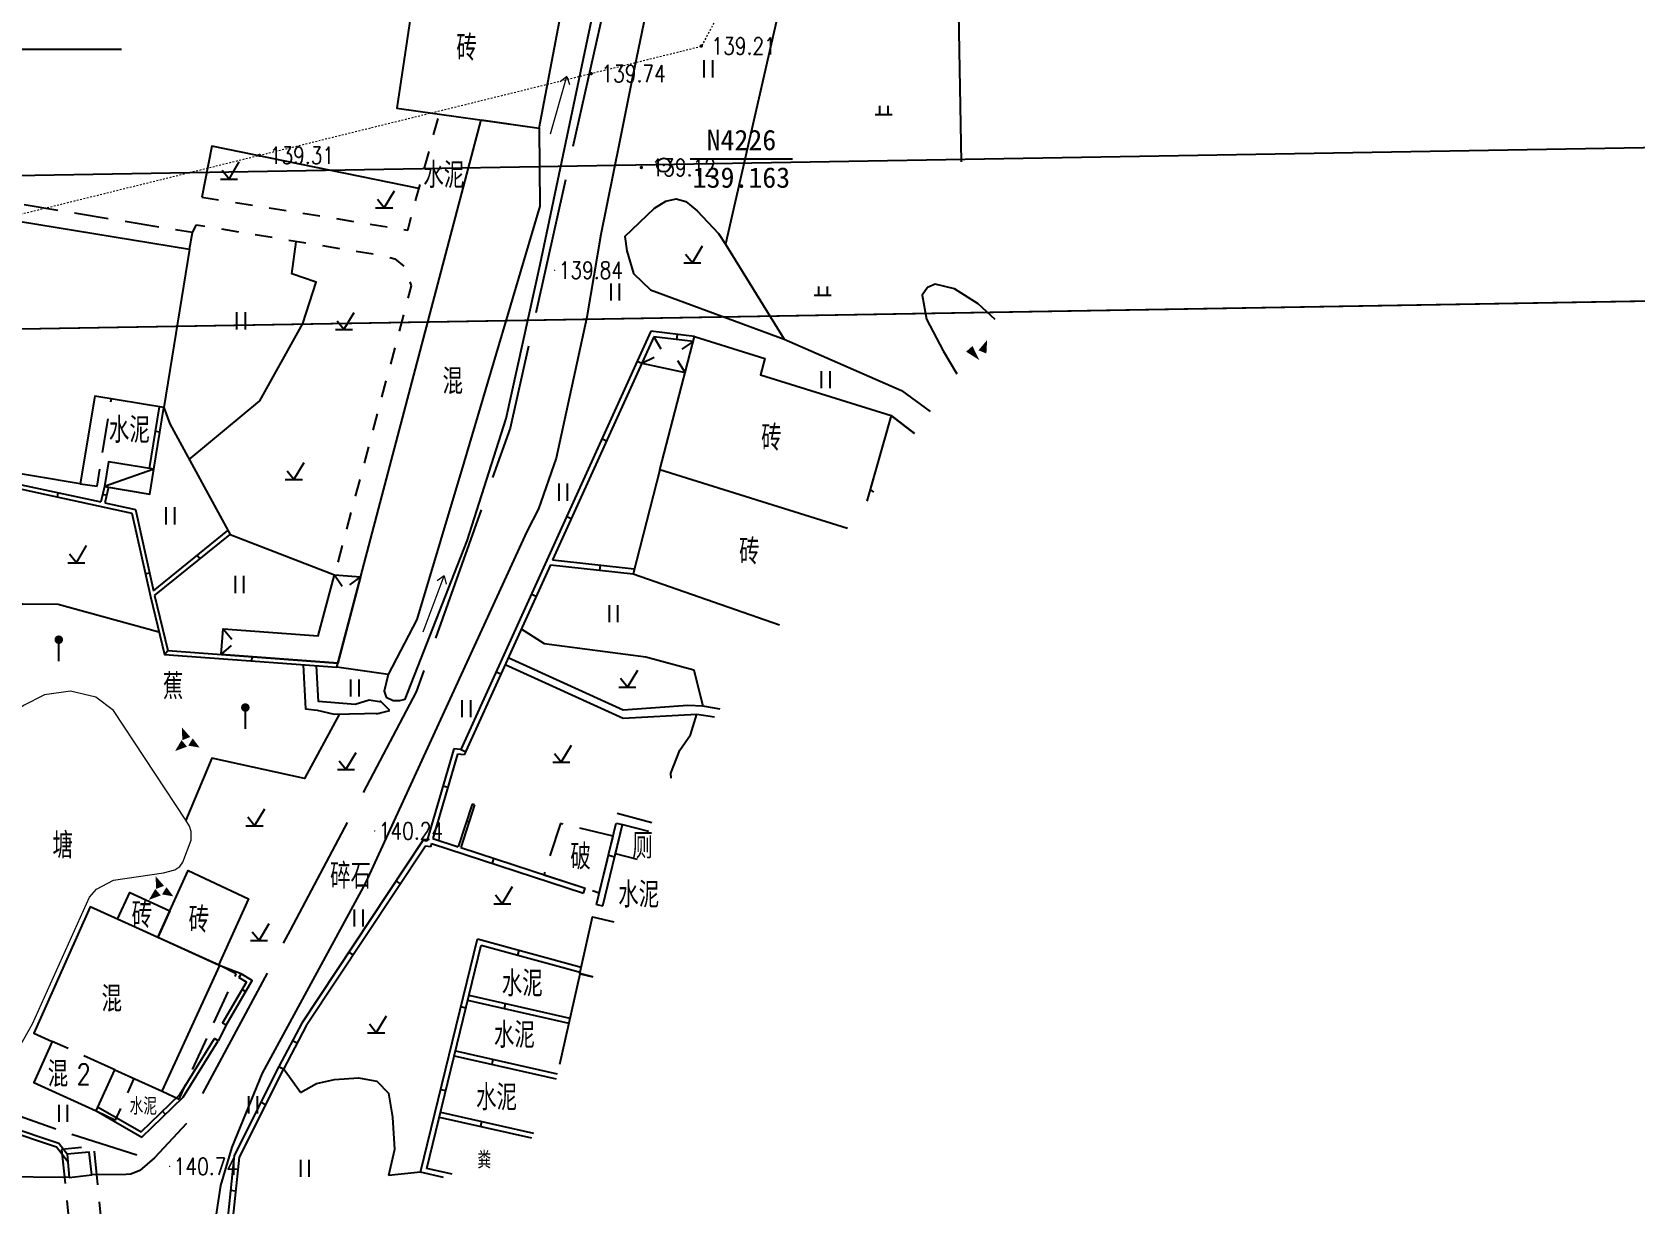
# Model space of a CAD drawing. Extents: x 529262 to 576451, y 2694391 to 2717535.
# Drawn here: x 564800.5 to 564894.5, y 2709793.4 to 2709862.1 of the extents above; entities that cross this region are included whole.
import ezdxf
from ezdxf.enums import TextEntityAlignment as Align
from ezdxf.xclip import XClip

# ---------------------------------------------------------------- set-up
doc = ezdxf.new("R2010")
doc.units = 0
doc.header["$XCLIPFRAME"] = 0
for name, pattern in [('DASH', [0.35, 0.25, -0.1]), ('X2', [10, 8, -2]), ('X3', [5, 4, -1]), ('X5', [3, 2, -1]), ('X6', [2, 1, -1])]:
    doc.linetypes.add(name, pattern=pattern)
for name, color, linetype in [('a红线图', 1, 'Continuous'), ('DLDW', 8, 'Continuous'), ('DLSS', 4, 'Continuous'), ('DMTZ', 8, 'Continuous'), ('GCD', 8, 'Continuous'), ('JMD', 8, 'Continuous'), ('KZD', 8, 'Continuous'), ('PP-COM', 7, 'Continuous'), ('RD-中线', 40, 'Continuous'), ('RD-红线', 7, 'Continuous'), ('ZBTZ', 8, 'Continuous'), ('ZJ', 7, 'Continuous')]:
    doc.layers.add(name, color=color, linetype=linetype)
doc.layers.add('SXSS', color=5, linetype='Continuous', lineweight=0)
doc.styles.add('HZ', font='rs.shx', dxfattribs={"width": 0.8, "bigfont": 'hztxt.shx'})
doc.styles.add('等线体', font='simhei.ttf')
doc.linetypes.add('10421', pattern='A,2,[150,AAA.SHX,S=0.5,R=0,X=0,Y=0.5],1e-11', length=2)
doc.linetypes.add('10422', pattern='A,0.75,[150,AAA.SHX,S=0.5,R=0,X=0,Y=0.5],1.5,[177,AAA.SHX,S=1,R=0,X=0,Y=0.4],0.75', length=3)
doc.linetypes.add('1161', pattern='A,0,[149,AAA.SHX,S=0.15,R=0,X=0,Y=0],-1.6', length=1.6)
doc.linetypes.add('445', pattern='A,8,-0.5,[147,AAA.SHX,S=1,R=0,X=0,Y=0],-1.5', length=10)

# ---------------------------------------------------------------- blocks, each defined once
blk = doc.blocks.new('A$C19FD0107')
at = {"layer": 'RD-中线', "color": 8, "flags": 128}
for points in [[(-6142.974, 15463.891), (-6145.953, 15629.533)], [(-5958.705, 15467.193), (-6142.759, 15464.032)]]:
    blk.add_lwpolyline(points, dxfattribs=at)
at = {"layer": 'RD-中线', "color": 8, "linetype": 'Continuous'}
blk.add_lwpolyline([(-6142.759, 15464.032), (-6599.131, 15456.196, 0.004476), (-6601.278, 15456.139), (-6632.718, 15455.036, -0.005032), (-6635.132, 15454.976), (-7129.074, 15447.593)], format="xyb", dxfattribs=at)
at = {"layer": 'RD-红线', "color": 8, "flags": 128}
blk.add_lwpolyline([(-5836.812, 15460.284), (-6225.474, 15453.61), (-6227.474, 15453.576)], dxfattribs=at)
at = {"layer": 'RD-红线', "color": 8}
blk.add_lwpolyline([(-5985.512, 15457.731), (-6225.474, 15453.61)], dxfattribs=at)
blk = doc.blocks.new('GC200')
at = {"linetype": 'Continuous', "const_width": 0.2, "flags": 128}
blk.add_lwpolyline([(-0.1, 0, 1), (0.1, 0, 1)], format="xyb", close=True, dxfattribs=at)
blk = doc.blocks.new('gc123')
at = {"color": 8}
for p, q in [((0, 0), (1.2, 2)), ((-1, 0), (1, 0)), ((0, 0), (-0.8, 1))]:
    blk.add_line(p, q, dxfattribs=at)
blk = doc.blocks.new('gc121')
at = {"color": 8}
for p, q in [((-0.5, -1), (-0.5, 1)), ((0.5, -1), (0.5, 1))]:
    blk.add_line(p, q, dxfattribs=at)
blk = doc.blocks.new('gc037')
for p, q in [((0, 0), (-1.39, 0.8)), ((-1.39, -0.8), (0, 0))]:
    blk.add_line(p, q)
blk = doc.blocks.new('gc165')
at = {"color": 8}
blk.add_line((0, 0), (0, 2), dxfattribs=at)
at = {"color": 8, "const_width": 0.5}
blk.add_lwpolyline([(-0.25, 2.5, 1), (0.25, 2.5, 1)], format="xyb", close=True, dxfattribs=at)
blk = doc.blocks.new('gc087')
at = {"color": 8}
for points in [[(-0.62, 1.71, 0, 1, 0), (-0.1, 0.39, 1, 1, 0)], [(-1.41, -1.07, 0, 1, 0), (-0.34, -0.17, 1, 1, 0)], [(0.39, -0.01, 1, 0, 0), (1.46, -0.66, 1, 0, 0)]]:
    blk.add_lwpolyline(points, format="xyseb", dxfattribs=at)
blk = doc.blocks.new('gc090')
at = {"color": 8}
for points in [[(1.07, 1.45, 0, 1, 0), (0.52, 0.05, 1, 1, 0)], [(-1.02, 0.41, 1, 0, 0), (0.15, -0.9, 0, 0, 0)]]:
    blk.add_lwpolyline(points, format="xyseb", dxfattribs=at)
blk = doc.blocks.new('gc119')
at = {"color": 8}
for p, q in [((-1, 0), (1, 0)), ((-0.5, 1), (-0.5, 0)), ((0.5, 1), (0.5, 0))]:
    blk.add_line(p, q, dxfattribs=at)
blk = doc.blocks.new('gc117')
at = {"color": 8}
blk.add_circle((0, 0), 0.8, dxfattribs=at)
blk.add_point((0, 0), dxfattribs=at)
blk = doc.blocks.new('gc086')
at = {"color": 8}
for p, q in [((0, 0), (7, 0)), ((7, 0), (6.18, 0.57)), ((7, 0), (6.18, -0.57))]:
    blk.add_line(p, q, dxfattribs=at)

msp = doc.modelspace()

# ---------------------------------------------------------------- linework, layer by layer
at = {"layer": 'a红线图', "color": 8, "linetype": 'DASH', "lineweight": 0, "ltscale": 0.1}
msp.add_lwpolyline([(564857.192, 2709990.133), (564856.518, 2709935.292), (564858.035, 2709895.431), (564839.751, 2709861.256), (564770.519, 2709844.179), (564752.83, 2709825.92), (564751.564, 2709705.229), (564777, 2709680.465)], dxfattribs=at)
msp.add_lwpolyline([(564857.192, 2709990.133), (564856.518, 2709935.292), (564858.035, 2709895.431), (564839.751, 2709861.256), (564770.519, 2709844.179), (564752.83, 2709825.92), (564751.564, 2709705.229), (564777, 2709680.465)], dxfattribs=at)
at = {"layer": 'Defpoints', "color": 1}
msp.add_lwpolyline([(564805.767, 2709861.081), (564620.161, 2709861.081), (564572.883, 2710009.989)], dxfattribs=at)
at = {"layer": 'DLDW', "color": 252, "linetype": 'Continuous', "flags": 128}
msp.add_lwpolyline([(564852.261, 2709838.566), (564850.884, 2709839.618), (564849.657, 2709835.28), (564849.843, 2709835.142)], dxfattribs=at)
for points, elevation in [([(564836.021, 2709813.596), (564834.726, 2709813.931), (564835.14, 2709815.645), (564836.653, 2709815.254)], 140.388), ([(564831.453, 2709801.606), (564832.653, 2709806.899), (564833.404, 2709806.725)], 140.943)]:
    msp.add_lwpolyline(points, dxfattribs=dict(at, elevation=elevation))
at = {"layer": 'DLSS', "linetype": 'X2', "flags": 128}
for points in [[(564851.412, 2709948.859), (564852.965, 2709948.546), (564853.083, 2709933.167), (564852.457, 2709920.626), (564850.847, 2709913.679), (564845.116, 2709896.573), (564838.547, 2709880.978), (564837.591, 2709878.797), (564837.185, 2709877.443), (564831.935, 2709854.071), (564828.551, 2709838.883), (564823.049, 2709823.42), (564815.644, 2709809.448), (564809.569, 2709798.124), (564807.695, 2709796.105), (564806.841, 2709795.356), (564806.32, 2709795.148), (564806.04, 2709795.12), (564804.016, 2709795.109)], [(564802.69, 2709794.962), (564798.475, 2709794.982), (564797.206, 2709795.098), (564790.892, 2709795.999), (564778.767, 2709798.743), (564771.558, 2709798.978), (564764.652, 2709798.288), (564755.142, 2709798.493)]]:
    msp.add_lwpolyline(points, dxfattribs=at)
at = {"layer": 'DLSS', "linetype": 'Continuous', "elevation": 142.08, "flags": 128}
msp.add_lwpolyline([(564836.607, 2709863.696), (564835.717, 2709859.454), (564834.967, 2709855.657), (564833.869, 2709850.24), (564833.054, 2709845.391), (564831.238, 2709837.134), (564830.208, 2709834.153), (564829.526, 2709832.833), (564820.073, 2709812.229), (564814.007, 2709801.064), (564812.228, 2709796.738), (564811.571, 2709794.483), (564811.2, 2709792.031)], dxfattribs=at)
at = {"layer": 'DLSS', "linetype": 'X6', "flags": 128}
for points in [[(564810.472, 2709852.43), (564822.544, 2709850.502), (564824.408, 2709857.357)], [(564809.931, 2709850.351), (564810.164, 2709850.808), (564820.941, 2709849.032), (564821.783, 2709848.82), (564822.407, 2709848.309), (564822.748, 2709847.228), (564818.242, 2709830.277)]]:
    msp.add_lwpolyline(points, dxfattribs=at)
at = {"layer": 'DLSS', "linetype": 'X3', "flags": 128}
msp.add_lwpolyline([(564726.033, 2709840.998), (564729.745, 2709837.538), (564734.33, 2709833.939), (564741.923, 2709828.674), (564744.192, 2709827.473), (564746.066, 2709826.715), (564747.503, 2709826.291), (564749.603, 2709825.795), (564752.334, 2709825.349), (564753.692, 2709825.015), (564755.269, 2709824.329), (564757.314, 2709823.127), (564758.508, 2709822.343), (564759.097, 2709821.903), (564760.094, 2709821.119), (564761.215, 2709820.506), (564762.231, 2709820.193), (564764.889, 2709819.53), (564765.897, 2709819.074), (564771.113, 2709815.986), (564776.031, 2709815.066), (564777.593, 2709814.315), (564778.56, 2709813.531), (564779.692, 2709812.234), (564781.647, 2709809.471), (564784.131, 2709807.085), (564787.783, 2709804.602), (564791.082, 2709802.583), (564795.976, 2709800.042), (564799.497, 2709798.663), (564802.44, 2709797.62), (564807.566, 2709795.991)], dxfattribs=at)
at = {"layer": 'DMTZ', "linetype": '10421', "flags": 128}
msp.add_lwpolyline([(564821.392, 2709824.436), (564821.279, 2709823.945), (564821.164, 2709823.464), (564821.286, 2709823.111), (564821.687, 2709822.918), (564822.089, 2709822.923), (564822.393, 2709822.999), (564826.037, 2709832.288), (564828.316, 2709839.445), (564830.316, 2709848.475), (564835.062, 2709871.08), (564836.962, 2709879.383), (564847.307, 2709904.693), (564849.729, 2709911.757), (564850.319, 2709913.673), (564850.34, 2709913.842), (564850.61, 2709915.602)], dxfattribs=at)
at = {"layer": 'DMTZ', "linetype": '10422', "flags": 128}
for points, elevation in [([(564835.276, 2709850.123), (564835.397, 2709849.288), (564835.777, 2709847.959), (564836.774, 2709846.986), (564844.623, 2709844.111), (564851.495, 2709841.087)], 139.699), ([(564835.172, 2709822.347), (564828.428, 2709825.41)], 139.565), ([(564828.255, 2709825.029), (564835.173, 2709821.887)], 139.537), ([(564840.853, 2709822.412), (564839.855, 2709822.582), (564838.962, 2709822.618), (564835.172, 2709822.347)], 139.565)]:
    msp.add_lwpolyline(points, dxfattribs=dict(at, elevation=elevation))
for points in [[(564851.495, 2709841.087), (564853.171, 2709839.854)], [(564834.824, 2709816.321), (564836.848, 2709815.766)]]:
    msp.add_lwpolyline(points, dxfattribs=at)
at = {"layer": 'DMTZ', "linetype": '10422'}
for points in [[(564816.423, 2709825.012), (564816.549, 2709822.43), (564817.232, 2709822.351), (564818.232, 2709822.12), (564820.913, 2709822.18)], [(564821.008, 2709822.821), (564820.288, 2709822.935), (564819.466, 2709822.687), (564817.315, 2709822.866), (564817.198, 2709824.955)], [(564835.173, 2709821.887), (564839.503, 2709822.109), (564840.537, 2709821.965)]]:
    msp.add_lwpolyline(points, dxfattribs=at)
at = {"layer": 'DMTZ', "linetype": '10421'}
msp.add_lwpolyline([(564816.25, 2709799.931), (564817.203, 2709800.46), (564818.253, 2709800.691), (564819.66, 2709800.796), (564820.724, 2709800.597), (564821.424, 2709799.893), (564821.655, 2709798.486), (564821.76, 2709796.596), (564821.418, 2709795.075)], dxfattribs=at)
at = {"layer": 'JMD', "linetype": 'Continuous'}
for p, q in [((564836.981, 2709844.239), (564837.374, 2709843.543)), ((564838.332, 2709844.382, 139.413), (564838.297, 2709844.084, 139.413)), ((564839.279, 2709843.968), (564838.618, 2709843.516)), ((564836.277, 2709842.69), (564836.991, 2709843.05)), ((564836.004, 2709842.814), (564836.277, 2709842.69)), ((564838.807, 2709842.151), (564838.387, 2709842.832)), ((564808.013, 2709838.649), (564807.766, 2709838.689)), ((564833.936, 2709838.261), (564834.209, 2709838.137)), ((564807.662, 2709836.479), (564804.764, 2709835.463)), ((564802.007, 2709834.853), (564802.06, 2709835.097)), ((564804.658, 2709835.023), (564804.901, 2709834.964)), ((564831.868, 2709833.709), (564832.141, 2709833.585)), ((564810.356, 2709831.221, 139.247), (564810.199, 2709831.415, 139.247)), ((564833.816, 2709830.559, 139.534), (564833.848, 2709830.857, 139.534)), ((564807.164, 2709830.343, 139.899), (564807.408, 2709830.397, 139.899)), ((564818.242, 2709830.277), (564818.706, 2709829.626)), ((564819.784, 2709830.164), (564819.133, 2709829.699)), ((564829.8, 2709829.157), (564830.074, 2709829.033)), ((564811.718, 2709827.112), (564812.24, 2709826.507)), ((564811.608, 2709825.616), (564812.213, 2709826.139)), ((564808.275, 2709825.611, 139.421), (564808.475, 2709825.847, 139.899)), ((564813.4, 2709825.234, 139.899), (564813.418, 2709825.483, 139.899)), ((564827.733, 2709824.604), (564828.006, 2709824.48)), ((564825.665, 2709820.052), (564825.938, 2709819.928)), ((564824.617, 2709817.917), (564824.905, 2709817.833)), ((564826.465, 2709816.795), (564826.323, 2709816.842)), ((564826.139, 2709815.795, 140.139), (564825.996, 2709815.842, 140.139)), ((564834.767, 2709815.735), (564835.14, 2709815.645, 140.248)), ((564834.679, 2709813.736, 140.248), (564834.306, 2709813.826, 140.248)), ((564827.506, 2709813.373, 140.139), (564827.599, 2709813.659, 140.139)), ((564821.86, 2709812.333), (564822.11, 2709812.167)), ((564832.855, 2709811.627), (564832.948, 2709811.912)), ((564833.615, 2709810.963), (564833.987, 2709810.873, 140.248)), ((564819.095, 2709808.167), (564819.345, 2709808.001)), ((564829.063, 2709808.285, 140.734), (564828.984, 2709807.995, 140.734)), ((564813.052, 2709805.846, 140.519), (564812.836, 2709805.972, 140.519)), ((564825.659, 2709804.977, 140.734), (564825.951, 2709804.906, 140.734)), ((564828.216, 2709804.856, 141.12), (564828.282, 2709805.149, 141.12)), ((564811.426, 2709802.972, 140.634), (564811.213, 2709803.104, 140.823)), ((564815.794, 2709802.981), (564816.06, 2709802.842)), ((564827.486, 2709801.589, 141.29), (564827.552, 2709801.882, 141.29)), ((564814.991, 2709801.451), (564815.256, 2709801.312)), ((564814.991, 2709801.451), (564815.259, 2709801.316)), ((564824.477, 2709800.118, 140.734), (564824.769, 2709800.047, 140.734)), ((564808.338, 2709798.654, 140.823), (564808.164, 2709798.834, 140.823)), ((564813.943, 2709799.364), (564814.211, 2709799.229)), ((564826.878, 2709798.243, 141.29), (564826.812, 2709797.95, 141.29)), ((564812.159, 2709794.206), (564812.457, 2709794.175))]:
    msp.add_line(p, q, dxfattribs=at)
at = {"layer": 'JMD', "linetype": 'Continuous', "flags": 128}
for points, elevation in [([(564831.805, 2709864.715), (564823.125, 2709865.749), (564821.899, 2709857.651), (564830.245, 2709856.48)], 139.783), ([(564807.662, 2709836.479), (564805.004, 2709836.918), (564804.764, 2709835.463), (564807.421, 2709835.024)], 140.258), ([(564808.601, 2709810.593), (564809.668, 2709812.942), (564813.216, 2709811.297), (564811.449, 2709807.407), (564807.888, 2709809.024)], 139.162), ([(564808.601, 2709810.593), (564807.888, 2709809.024), (564805.535, 2709810.093), (564806.248, 2709811.662)], 139.162), ([(564808.15, 2709800.017), (564811.52, 2709807.375), (564803.935, 2709810.82), (564800.632, 2709803.416), (564801.707, 2709802.93), (564800.619, 2709800.522), (564804.287, 2709798.854), (564805.379, 2709801.27)], 140.823), ([(564802.69, 2709794.962), (564804.016, 2709795.109), (564803.877, 2709796.445), (564802.582, 2709796.325)], 140.634)]:
    msp.add_lwpolyline(points, close=True, dxfattribs=dict(at, elevation=elevation))
at = {"layer": 'JMD', "linetype": 'X5', "flags": 128}
for points, elevation in [([(564809.751, 2709849.377), (564809.931, 2709850.351), (564765.799, 2709857.631), (564765.607, 2709856.623)], 140.636), ([(564803.349, 2709835.625), (564804.331, 2709835.484), (564805.177, 2709840.603)], 141.155), ([(564808.15, 2709800.017), (564809.141, 2709799.553), (564812.493, 2709806.889), (564811.52, 2709807.375)], 140.823), ([(564805.379, 2709801.27), (564801.707, 2709802.93)], 140.823), ([(564804.287, 2709798.854), (564805.41, 2709798.316), (564806.513, 2709800.757)], 140.823)]:
    msp.add_lwpolyline(points, dxfattribs=dict(at, elevation=elevation))
at = {"layer": 'JMD', "linetype": 'Continuous', "flags": 128}
for points in [[(564826.854, 2709856.956), (564830.245, 2709856.48), (564830.294, 2709851.907), (564825.844, 2709836.923), (564823.07, 2709827.672), (564821.392, 2709824.436), (564818.387, 2709824.867)], [(564836.981, 2709844.239), (564836.277, 2709842.69), (564838.807, 2709842.151), (564839.279, 2709843.968)]]:
    msp.add_lwpolyline(points, close=True, dxfattribs=at)
for points in [[(564799.731, 2709851.018), (564809.751, 2709849.377), (564808.247, 2709840.096), (564804.198, 2709840.765), (564803.349, 2709835.625), (564798.074, 2709836.498)], [(564836.799, 2709844.563), (564825.665, 2709820.052)], [(564836.981, 2709844.239), (564831.039, 2709831.158)], [(564807.415, 2709836.52), (564808, 2709840.136)], [(564807.662, 2709836.479), (564808.247, 2709840.096)], [(564792.146, 2709836.432), (564797.385, 2709835.85), (564806.375, 2709833.911)], [(564792.173, 2709836.681), (564797.425, 2709836.097), (564804.547, 2709834.561)], [(564804.764, 2709835.463), (564804.547, 2709834.561)], [(564805.011, 2709835.422), (564804.791, 2709834.508)], [(564804.791, 2709834.508), (564806.584, 2709834.122)], [(564830.908, 2709830.871), (564825.851, 2709819.737)], [(564825.251, 2709820.083), (564823.666, 2709814.669)], [(564825.47, 2709819.766), (564824.024, 2709814.826)], [(564825.665, 2709820.052), (564825.251, 2709820.083)], [(564825.851, 2709819.737), (564825.47, 2709819.766)], [(564823.434, 2709814.703), (564816.33, 2709804.001)], [(564823.578, 2709814.379), (564816.588, 2709803.848)], [(564823.666, 2709814.669), (564823.434, 2709814.703)], [(564823.88, 2709814.334), (564823.578, 2709814.379)], [(564823.94, 2709814.538), (564823.88, 2709814.334)], [(564833.403, 2709806.725), (564832.634, 2709806.903), (564833.381, 2709810.238), (564834.632, 2709809.948)], [(564816.33, 2709804.001), (564814.991, 2709801.451)], [(564816.588, 2709803.848), (564815.256, 2709801.312)], [(564814.991, 2709801.451), (564812.372, 2709796.233)], [(564815.259, 2709801.316), (564812.664, 2709796.147)], [(564812.372, 2709796.233), (564811.84, 2709791.166)], [(564812.664, 2709796.147), (564812.155, 2709791.294)]]:
    msp.add_lwpolyline(points, dxfattribs=at)
for points, elevation in [([(564839.355, 2709844.261), (564836.799, 2709844.563)], 139.413), ([(564839.279, 2709843.968), (564836.981, 2709844.239)], 139.413), ([(564848.329, 2709832.998), (564837.328, 2709836.451), (564839.355, 2709844.261), (564843.488, 2709842.966), (564843.221, 2709842.013), (564850.884, 2709839.618), (564849.469, 2709834.612)], 139.839), ([(564850.884, 2709839.618), (564852.261, 2709838.566)], 139.839), ([(564848.329, 2709832.998), (564837.328, 2709836.451), (564835.755, 2709830.351), (564844.349, 2709827.362)], -745.16), ([(564806.375, 2709833.911), (564807.459, 2709829.01), (564808.275, 2709825.611), (564818.387, 2709824.867)], 139.899), ([(564806.584, 2709834.122), (564807.642, 2709829.339)], 139.899), ([(564807.642, 2709829.339), (564812.004, 2709832.881)], 139.247), ([(564807.702, 2709829.066), (564812.126, 2709832.657)], 139.247), ([(564830.908, 2709830.871), (564835.755, 2709830.351)], 139.534), ([(564831.039, 2709831.158), (564835.83, 2709830.645)], 139.534), ([(564807.702, 2709829.066), (564808.475, 2709825.847), (564818.452, 2709825.113)], 139.899), ([(564826.323, 2709816.842), (564825.506, 2709814.342)], 140.139), ([(564826.465, 2709816.795), (564825.649, 2709814.295)], 140.139), ([(564833.615, 2709810.963), (564834.767, 2709815.735)], 140.248), ([(564802.618, 2709795.87), (564801.946, 2709796.738), (564786.369, 2709801.948), (564763.514, 2709809.725), (564747.4, 2709814.873)], 140.932), ([(564802.582, 2709796.325), (564802.098, 2709796.951), (564786.449, 2709802.185), (564763.593, 2709809.962), (564747.476, 2709815.111)], 140.932), ([(564824.024, 2709814.826), (564825.506, 2709814.342)], 140.139), ([(564833.987, 2709810.873), (564835.14, 2709815.645)], 140.248), ([(564823.94, 2709814.538), (564832.855, 2709811.627)], 140.139), ([(564825.649, 2709814.295), (564832.948, 2709811.912)], 140.139), ([(564823.296, 2709795.26), (564826.626, 2709808.951)], 140.734), ([(564823.659, 2709795.485), (564826.844, 2709808.58)], 140.734), ([(564826.626, 2709808.951), (564832.719, 2709807.285)], 140.734), ([(564826.844, 2709808.58), (564832.654, 2709806.992)], 140.734), ([(564811.692, 2709804.009), (564813.089, 2709806.406), (564812.644, 2709806.673)], 140.519), ([(564811.908, 2709803.883), (564813.43, 2709806.493), (564812.773, 2709806.887)], 140.519), ([(564812.773, 2709806.887), (564812.644, 2709806.673)], 140.628), ([(564826.057, 2709805.342), (564831.982, 2709804.009)], 141.12), ([(564826.127, 2709805.633), (564832.048, 2709804.301)], 141.12), ([(564811.908, 2709803.883), (564811.692, 2709804.009)], 140.519), ([(564804.287, 2709798.854), (564806.954, 2709797.319), (564809.374, 2709799.653), (564811.426, 2709802.972)], 140.823), ([(564804.39, 2709799.083), (564806.915, 2709797.629), (564809.178, 2709799.811), (564811.213, 2709803.104)], 140.823), ([(564825.265, 2709802.089), (564831.248, 2709800.743)], 141.29), ([(564825.336, 2709802.38), (564831.313, 2709801.035)], 141.29), ([(564824.462, 2709798.787), (564829.912, 2709797.56)], 141.29), ([(564824.391, 2709798.495), (564829.804, 2709797.277)], 141.29), ([(564824.644, 2709794.951), (564823.296, 2709795.26)], 140.734), ([(564825.146, 2709795.144), (564823.659, 2709795.485)], 140.734)]:
    msp.add_lwpolyline(points, dxfattribs=dict(at, elevation=elevation))
at = {"layer": 'JMD', "linetype": '445', "flags": 128}
msp.add_lwpolyline([(564808.247, 2709840.096), (564808.604, 2709839.143), (564812.126, 2709832.657), (564818.242, 2709830.277)], dxfattribs=at)
at = {"layer": 'JMD', "elevation": 139.247, "flags": 128}
msp.add_lwpolyline([(564811.608, 2709825.616), (564811.718, 2709827.112), (564817.298, 2709826.702), (564818.242, 2709830.277), (564819.784, 2709830.164), (564818.452, 2709825.113)], close=True, dxfattribs=at)
at = {"layer": 'JMD', "linetype": 'X5'}
msp.add_lwpolyline([(564833.778, 2709811.641), (564834.582, 2709814.968), (564831.506, 2709815.711), (564830.524, 2709812.704)], close=True, dxfattribs=at)
at = {"layer": 'JMD', "linetype": 'X5', "flags": 128}
msp.add_lwpolyline([(564802.253, 2709796.596), (564803.032, 2709788.943), (564804.923, 2709789.135), (564804.145, 2709796.771), (564803.849, 2709796.744), (564802.255, 2709796.596)], dxfattribs=at)
at = {"layer": 'KZD', "linetype": 'Continuous'}
msp.add_line((564839.108, 2709854.67), (564845.108, 2709854.67), dxfattribs=at)
at = {"layer": 'SXSS', "color": 8, "linetype": '10421', "flags": 128}
msp.add_lwpolyline([(564809.192, 2709813.194), (564809.362, 2709813.438), (564809.849, 2709814.725), (564809.85, 2709815.244), (564809.748, 2709815.544), (564809.54, 2709815.897), (564805.294, 2709822.326), (564804.257, 2709823.123), (564802.77, 2709823.467), (564801.249, 2709823.243), (564800.024, 2709822.628), (564799.662, 2709822.33), (564799.321, 2709821.691), (564797.289, 2709809.199), (564797.098, 2709808.705), (564796.617, 2709808.173), (564795.457, 2709807.654), (564795.049, 2709807.27), (564794.817, 2709806.831), (564793.64, 2709802.437), (564793.638, 2709802.222), (564793.808, 2709801.984), (564797.421, 2709800.227), (564798.008, 2709800.2), (564798.568, 2709800.493), (564800.54, 2709803.956), (564803.888, 2709811.387), (564804.295, 2709811.865), (564805.3, 2709812.392), (564808.221, 2709812.824), (564808.894, 2709812.996)], close=True, dxfattribs=at)
at = {"layer": 'ZBTZ', "linetype": '1161', "flags": 128}
for points, elevation in [([(564847.508, 2709877.423), (564841.17, 2709849.668)], 138.972), ([(564856.986, 2709845.257), (564855.986, 2709846.173), (564854.592, 2709847.047), (564853.472, 2709847.32), (564853.026, 2709847.124), (564852.707, 2709846.692), (564852.953, 2709845.271), (564853.936, 2709843.413), (564854.729, 2709842.061)], 139.022), ([(564837.989, 2709818.357), (564837.962, 2709818.664), (564838.494, 2709820.011), (564839.124, 2709820.911), (564839.503, 2709822.109)], 140.682), ([(564812.773, 2709806.887), (564811.449, 2709807.407)], 140.628), ([(564811.908, 2709803.883), (564811.426, 2709802.972)], 140.519), ([(564816.25, 2709799.931), (564815.259, 2709801.316)], 141.071), ([(564823.296, 2709795.26), (564821.418, 2709795.075)], 140.734)]:
    msp.add_lwpolyline(points, dxfattribs=dict(at, elevation=elevation))
at = {"layer": 'ZBTZ', "linetype": '1161'}
for points in [[(564823.205, 2709852.933), (564811.061, 2709855.423), (564810.472, 2709852.43)], [(564829.205, 2709827.121), (564830.551, 2709826.264), (564836.513, 2709825.475), (564839.324, 2709824.714), (564839.855, 2709822.582)], [(564818.549, 2709822.127), (564816.498, 2709818.348), (564811.066, 2709819.532), (564809.54, 2709815.897)]]:
    msp.add_lwpolyline(points, dxfattribs=at)
at = {"layer": 'ZBTZ', "linetype": 'Continuous'}
msp.add_lwpolyline([(564835.276, 2709850.123), (564837.02, 2709851.784), (564837.673, 2709852.199), (564838.286, 2709852.334), (564838.844, 2709852.169), (564839.512, 2709851.635), (564840.758, 2709850.301), (564841.17, 2709849.668), (564844.623, 2709844.111)], dxfattribs=at)
at = {"layer": 'ZBTZ', "linetype": '1161', "flags": 128}
for points in [[(564809.736, 2709837.057), (564813.868, 2709840.488), (564816.401, 2709845.016), (564817.178, 2709847.442), (564815.759, 2709847.932), (564816.002, 2709849.813)], [(564785.618, 2709810.185), (564787.571, 2709813.104), (564784.783, 2709819.136), (564784.322, 2709819.62), (564783.578, 2709819.615), (564781.256, 2709818.464), (564779.971, 2709818.3), (564779.573, 2709819.418), (564779.673, 2709820.395), (564779.803, 2709820.8), (564784.913, 2709823.014), (564786.032, 2709823.151), (564792.96, 2709822.653), (564795.279, 2709822.822), (564796.282, 2709823.302), (564798.636, 2709827.607), (564799.971, 2709828.593), (564802.052, 2709828.571), (564807.956, 2709826.937)]]:
    msp.add_lwpolyline(points, dxfattribs=at)

# ---------------------------------------------------------------- block references
at = {"layer": 'DLSS', "linetype": 'Continuous', "xscale": 0.5000000000433007, "yscale": 0.5000000000433007, "zscale": 0.5000000000433007, "rotation": 344.7412513551095}
msp.add_blockref('gc037', (564821.492, 2709822.332, 139.568), dxfattribs=at)
at = {"layer": 'DMTZ', "linetype": 'Continuous', "xscale": 0.5, "yscale": 0.5}
msp.add_blockref('gc090', (564855.978, 2709843.33), dxfattribs=at)
at = {"layer": 'DMTZ', "linetype": '1161', "xscale": 0.5, "yscale": 0.5, "zscale": 0.5}
for p in [(564809.613, 2709820.489), (564808.074, 2709811.765)]:
    msp.add_blockref('gc087', p, dxfattribs=at)
at = {"layer": 'GCD', "linetype": 'Continuous'}
ref = msp.add_blockref('GC200', (564839.752, 2709861.287, 139.21), dxfattribs=dict(at, xscale=0.5, yscale=0.5, zscale=0.5))
ref.add_attrib('height', '139.21', dxfattribs={"linetype": 'Continuous', "height": 1, "style": 'HZ', "width": 0.8}).set_placement((564840.352, 2709861.287, 139.21), align=Align.MIDDLE_LEFT)
ref = msp.add_blockref('GC200', (564833.302, 2709859.671, 139.736), dxfattribs=dict(at, xscale=0.5, yscale=0.5, zscale=0.5))
ref.add_attrib('height', '139.74', dxfattribs={"linetype": 'Continuous', "height": 1, "style": 'HZ', "width": 0.8}).set_placement((564833.902, 2709859.671, 139.736), align=Align.MIDDLE_LEFT)
ref = msp.add_blockref('GC200', (564813.856, 2709854.875, 139.31), dxfattribs=dict(at, xscale=0.5, yscale=0.5, zscale=0.5))
ref.add_attrib('height', '139.31', dxfattribs={"linetype": 'Continuous', "height": 1, "style": 'HZ', "width": 0.8}).set_placement((564814.456, 2709854.875, 139.31), align=Align.MIDDLE_LEFT)
ref = msp.add_blockref('GC200', (564836.241, 2709854.166, 139.124), dxfattribs=dict(at, xscale=0.5, yscale=0.5, zscale=0.5))
ref.add_attrib('height', '139.12', dxfattribs={"linetype": 'Continuous', "height": 1, "style": 'HZ', "width": 0.8}).set_placement((564836.841, 2709854.166, 139.124), align=Align.MIDDLE_LEFT)
ref = msp.add_blockref('GC200', (564831.154, 2709848.145, 139.838), dxfattribs=dict(at, xscale=0.1999999999534339, yscale=0.1999999999534339, zscale=0.1999999999534339))
ref.add_attrib('height', '139.84', dxfattribs={"linetype": 'Continuous', "height": 1, "style": 'HZ', "width": 0.8}).set_placement((564831.394, 2709848.145, 139.838), align=Align.MIDDLE_LEFT)
ref = msp.add_blockref('GC200', (564831.154, 2709848.145, 139.838), dxfattribs=dict(at, xscale=0.1999999999534339, yscale=0.1999999999534339, zscale=0.1999999999534339))
ref.add_attrib('height', '139.84', dxfattribs={"linetype": 'Continuous', "height": 1, "style": 'HZ', "width": 0.8}).set_placement((564831.394, 2709848.145, 139.838), align=Align.MIDDLE_LEFT)
ref = msp.add_blockref('GC200', (564820.607, 2709815.269, 140.235), dxfattribs=dict(at, xscale=0.1999999999534339, yscale=0.1999999999534339, zscale=0.1999999999534339))
ref.add_attrib('height', '140.24', dxfattribs={"linetype": 'Continuous', "height": 1, "style": 'HZ', "width": 0.8}).set_placement((564820.847, 2709815.269, 140.235), align=Align.MIDDLE_LEFT)
ref = msp.add_blockref('GC200', (564820.607, 2709815.269, 140.235), dxfattribs=dict(at, xscale=0.1999999999534339, yscale=0.1999999999534339, zscale=0.1999999999534339))
ref.add_attrib('height', '140.24', dxfattribs={"linetype": 'Continuous', "height": 1, "style": 'HZ', "width": 0.8}).set_placement((564820.847, 2709815.269, 140.235), align=Align.MIDDLE_LEFT)
ref = msp.add_blockref('GC200', (564808.585, 2709795.603, 140.743), dxfattribs=dict(at, xscale=0.1999999999534339, yscale=0.1999999999534339, zscale=0.1999999999534339))
ref.add_attrib('height', '140.74', dxfattribs={"linetype": 'Continuous', "height": 1, "style": 'HZ', "width": 0.8}).set_placement((564808.825, 2709795.603, 140.743), align=Align.MIDDLE_LEFT)
ref = msp.add_blockref('GC200', (564808.585, 2709795.603, 140.743), dxfattribs=dict(at, xscale=0.1999999999534339, yscale=0.1999999999534339, zscale=0.1999999999534339))
ref.add_attrib('height', '140.74', dxfattribs={"linetype": 'Continuous', "height": 1, "style": 'HZ', "width": 0.8}).set_placement((564808.825, 2709795.603, 140.743), align=Align.MIDDLE_LEFT)
at = {"layer": 'KZD', "linetype": 'Continuous', "xscale": 0.5, "yscale": 0.5, "zscale": 0.5}
msp.add_blockref('gc117', (564837.557, 2709854.308, 139.163), dxfattribs=at)
at = {"layer": 'PP-COM'}
ref = msp.add_blockref('A$C19FD0107', (570997.993, 2694390.603), dxfattribs=at)
XClip(ref).set_block_clipping_path([(-9366.4383134884, 14428.6043910822), (-3328.4480743363, 17452.7484863754)])
at = {"layer": 'SXSS', "color": 8, "linetype": 'Continuous'}
for p, xscale, yscale, zscale, rotation in [((564830.913, 2709856.144), 0.5000000001813343, 0.5000000001813343, 0.5000000001813343, 74.18006117639807), ((564823.459, 2709826.944), 0.4999999998293734, 0.4999999998293734, 0.4999999998293734, 69.72411792010709)]:
    msp.add_blockref('gc086', p, dxfattribs=dict(at, xscale=xscale, yscale=yscale, zscale=zscale, rotation=rotation))
at = {"layer": 'ZBTZ', "linetype": 'Continuous', "xscale": 0.5, "yscale": 0.5}
for name, p in [('gc121', (564840.178, 2709859.952)), ('gc119', (564850.446, 2709857.276)), ('gc123', (564812.072, 2709853.491)), ('gc123', (564821.164, 2709851.796)), ('gc123', (564839.234, 2709848.571)), ('gc121', (564834.713, 2709846.869)), ('gc119', (564846.877, 2709846.685)), ('gc121', (564812.778, 2709845.178)), ('gc123', (564818.801, 2709844.661)), ('gc121', (564847.062, 2709841.727)), ('gc123', (564815.868, 2709835.87)), ('gc121', (564831.67, 2709835.132)), ('gc121', (564808.633, 2709833.746)), ('gc123', (564803.118, 2709830.998)), ('gc121', (564812.688, 2709829.72)), ('gc121', (564834.617, 2709828.006)), ('gc165', (564802.087, 2709825.231)), ('gc121', (564819.453, 2709823.658)), ('gc123', (564835.427, 2709823.7)), ('gc165', (564813.024, 2709821.257)), ('gc121', (564825.99, 2709822.444)), ('gc123', (564818.925, 2709818.866)), ('gc123', (564831.548, 2709819.294)), ('gc123', (564813.561, 2709815.571)), ('gc123', (564828.09, 2709811.006)), ('gc121', (564819.681, 2709810.169)), ('gc123', (564813.829, 2709808.84)), ('gc123', (564820.695, 2709803.433)), ('gc121', (564813.486, 2709799.213)), ('gc121', (564802.355, 2709798.711)), ('gc121', (564816.522, 2709795.488))]:
    msp.add_blockref(name, p, dxfattribs=at)

# ---------------------------------------------------------------- texts
at = {"layer": 'DLDW', "color": 252, "linetype": 'Continuous', "style": 'HZ', "width": 0.8}
for s, height, p in [('厕', 1.5, (564836.309, 2709814.433)), ('粪', 1, (564827.031, 2709796.03))]:
    msp.add_text(s, height=height, dxfattribs=at).set_placement(p, align=Align.MIDDLE)
at = {"layer": 'JMD', "linetype": 'Continuous', "style": 'HZ', "width": 0.8}
for s, p in [('砖', (564826.602, 2709861.183)), ('混', (564825.783, 2709841.629)), ('砖', (564844.467, 2709838.313)), ('砖', (564843.174, 2709831.644)), ('混', (564805.792, 2709805.419))]:
    msp.add_text(s, height=1.5, dxfattribs=at).set_placement(p, align=Align.MIDDLE_RIGHT)
msp.add_text('破', height=1.5, dxfattribs=at).set_placement((564832.68, 2709813.836), align=Align.MIDDLE)
at = {"layer": 'JMD', "style": 'HZ', "width": 0.8}
for p in [(564807.561, 2709810.343), (564810.901, 2709810.063)]:
    msp.add_text('砖', height=1.5, dxfattribs=at).set_placement(p, align=Align.MIDDLE_RIGHT)
at = {"layer": 'JMD', "linetype": 'X5', "style": 'HZ', "width": 0.8}
msp.add_text('混', height=1.5, dxfattribs=at).set_placement((564802.639, 2709801.014), align=Align.MIDDLE_RIGHT)
msp.add_text('2', height=1.2, dxfattribs=at).set_placement((564803.139, 2709801.014), align=Align.MIDDLE_LEFT)
at = {"layer": 'KZD', "linetype": 'Continuous', "style": '等线体'}
for s, p in [('N4226', (564842.108, 2709855.77)), ('139.163', (564842.108, 2709853.57))]:
    msp.add_text(s, height=1.2, dxfattribs=at).set_placement(p, align=Align.MIDDLE)
at = {"layer": 'SXSS', "color": 8, "linetype": '10421', "style": 'HZ', "width": 0.8}
msp.add_text('塘', height=1.5, dxfattribs=at).set_placement((564802.321, 2709814.506), align=Align.MIDDLE)
at = {"layer": 'ZJ', "color": 8, "linetype": 'Continuous', "style": 'HZ', "width": 0.8}
for s, height, p in [('水泥', 1.5, (564824.655, 2709853.79)), ('水泥', 1.5, (564806.223, 2709838.848)), ('蕉', 1.5, (564808.781, 2709823.818)), ('碎石', 1.5, (564819.193, 2709812.707)), ('水泥', 1.5, (564836.085, 2709811.605)), ('水泥', 1.5, (564829.261, 2709806.394)), ('水泥', 1.5, (564828.797, 2709803.374)), ('水泥', 1, (564807.04, 2709799.182)), ('水泥', 1.5, (564827.751, 2709799.716))]:
    msp.add_text(s, height=height, dxfattribs=at).set_placement(p, align=Align.MIDDLE)

doc.saveas('drawing.dxf')
